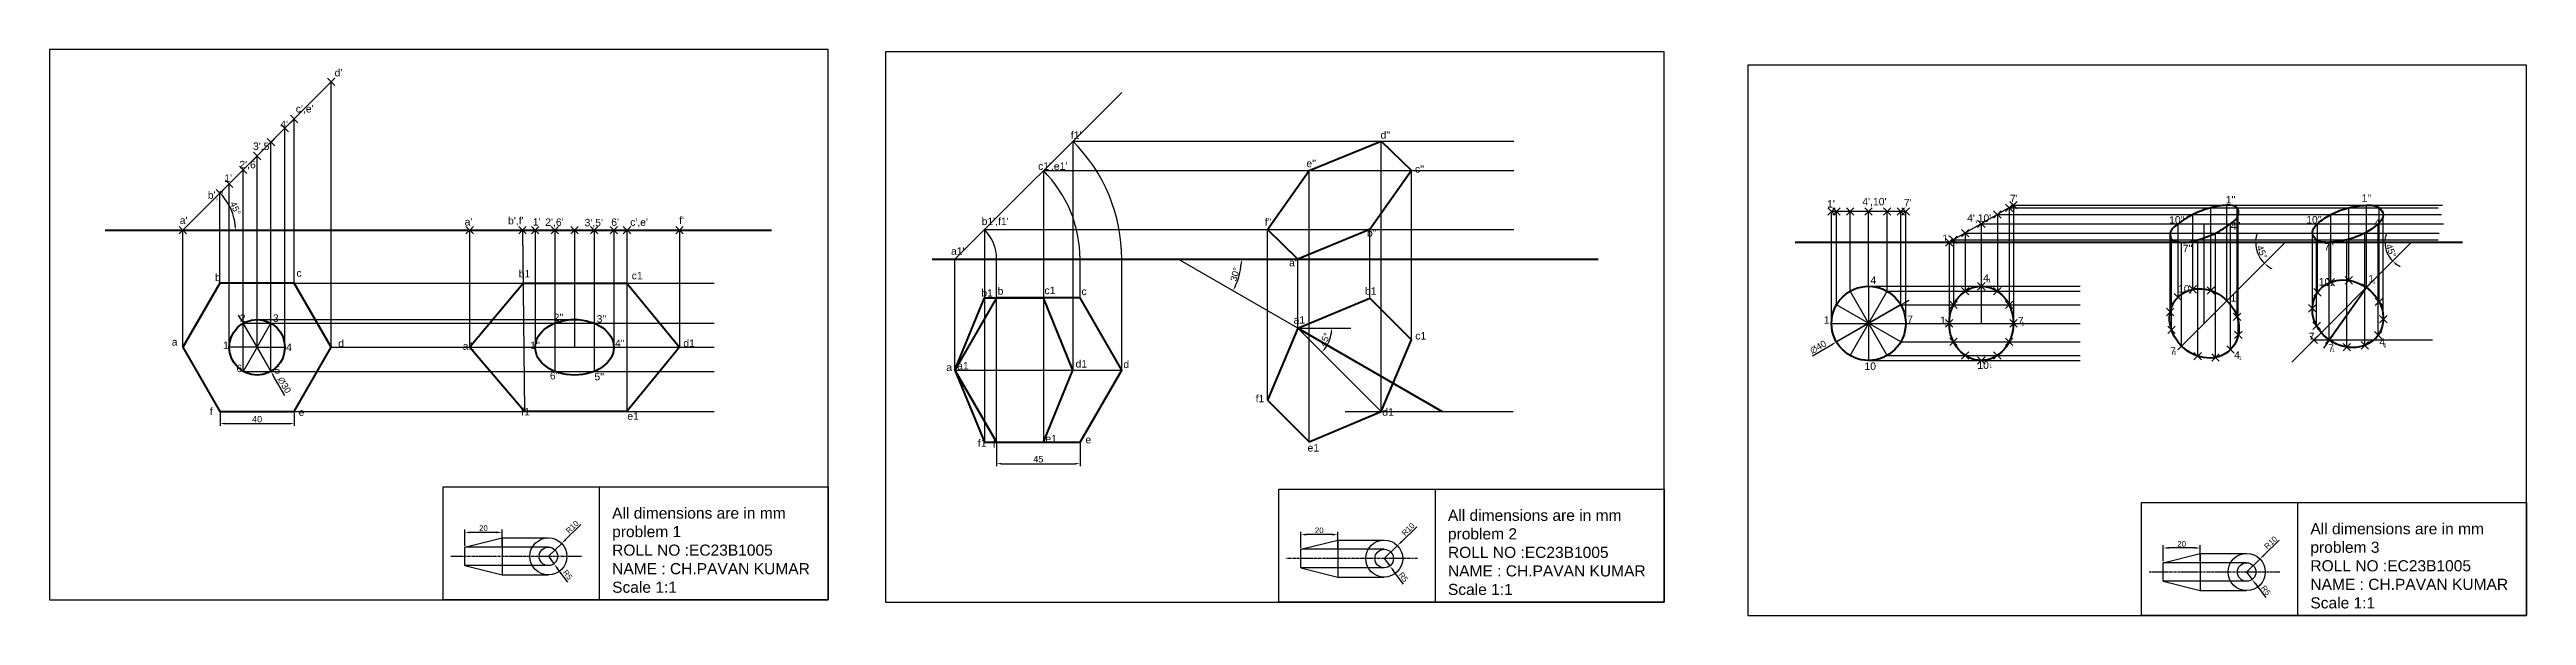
# Model space of a CAD drawing. Header units: millimetres. Extents: x 1234 to 5871, y 1453 to 1780.
# Drawn here: x 1234 to 2570, y 1475 to 1780 of the extents above; entities that cross this region are included whole.
import ezdxf

# ---------------------------------------------------------------- set-up
doc = ezdxf.new("R2010")
doc.units = ezdxf.units.MM
doc.header["$PDMODE"] = 3
doc.header["$PDSIZE"] = 2
doc.linetypes.add('CENTER', pattern=[2, 1.25, -0.25, 0.25, -0.25])
doc.styles.get("Standard").update_dxf_attribs({"font": 'arial.ttf'})
doc.dimstyles.new('Decimal-3', dxfattribs={"dimscale": 1.2, "dimtxt": 2.5, "dimasz": 2.5, "dimexe": 1.25, "dimexo": 0.625, "dimtad": 1, "dimtxsty": 'Standard', "dimcen": 2.5, "dimadec": 0, "dimazin": 0, "dimtfac": 1, "dimtmove": 0, "dimatfit": 3, "dimfxl": 1, "dimarcsym": 0})
doc.dimstyles.new('ISO-25', dxfattribs={"dimtxt": 3.5, "dimasz": 2.5, "dimexe": 1.25, "dimexo": 0.625, "dimtad": 1, "dimtxsty": 'Standard', "dimcen": 2.5, "dimadec": 0, "dimazin": 0, "dimtfac": 1, "dimtmove": 0, "dimatfit": 3, "dimfxl": 1, "dimarcsym": 0})

# ---------------------------------------------------------------- blocks, each defined once
blk = doc.blocks.new('*D1')
at = {"color": 0, "lineweight": -2, "transparency": 16777216}
for p, q in [((1326.2, 1584), (1326.2, 1576.9)), ((1328.7, 1578.1), (1363.7, 1578.1)), ((1366.2, 1584), (1366.2, 1576.9))]:
    blk.add_line(p, q, dxfattribs=at)
at = {"color": 0, "transparency": 16777216}
for points in [[(1328.7, 1578.6), (1328.7, 1577.7), (1326.2, 1578.1)], [(1363.7, 1578.6), (1363.7, 1577.7), (1366.2, 1578.1)]]:
    blk.add_solid(points, dxfattribs=at)
at = {"layer": 'Defpoints', "color": 0, "transparency": 16777216}
for p in [(1326.2, 1584.7), (1366.2, 1584.7), (1366.2, 1578.1)]:
    blk.add_point(p, dxfattribs=at)
at = {"color": 0, "transparency": 16777216, "insert": (1346.2, 1580.5), "char_height": 3.5, "attachment_point": 5}
blk.add_mtext('40', dxfattribs=at)
blk = doc.blocks.new('*D2')
at = {"color": 0, "lineweight": -2, "transparency": 16777216}
for p, q in [((1503.3, 1506.5), (1506.3, 1502.5)), ((1513.8, 1492.6), (1508.1, 1500.1))]:
    blk.add_line(p, q, dxfattribs=at)
at = {"color": 0, "transparency": 16777216}
blk.add_solid([(1508.5, 1500.4), (1507.7, 1499.8), (1506.3, 1502.5)], dxfattribs=at)
at = {"layer": 'Defpoints', "color": 0, "transparency": 16777216}
for p in [(1503.3, 1506.5), (1506.3, 1502.5)]:
    blk.add_point(p, dxfattribs=at)
at = {"color": 0, "transparency": 16777216, "insert": (1513.7, 1496.5), "char_height": 3, "attachment_point": 5, "rotation": 307.0198}
blk.add_mtext('R5', dxfattribs=at)
blk = doc.blocks.new('*D3')
at = {"color": 0, "lineweight": -2, "transparency": 16777216}
for p, q in [((1520.9, 1523.7), (1512.6, 1515.6)), ((1503.3, 1506.5), (1510.5, 1513.5))]:
    blk.add_line(p, q, dxfattribs=at)
at = {"color": 0, "transparency": 16777216}
blk.add_solid([(1512.3, 1515.9), (1513, 1515.2), (1510.5, 1513.5)], dxfattribs=at)
at = {"layer": 'Defpoints', "color": 0, "transparency": 16777216}
for p in [(1510.5, 1513.5), (1503.3, 1506.5)]:
    blk.add_point(p, dxfattribs=at)
at = {"color": 0, "transparency": 16777216, "insert": (1516.2, 1522.3), "char_height": 3, "attachment_point": 5, "rotation": 44.4314}
blk.add_mtext('R10', dxfattribs=at)
blk = doc.blocks.new('*D4')
at = {"color": 0, "lineweight": -2, "transparency": 16777216}
for p, q in [((1458.3, 1512.2), (1458.3, 1520.9)), ((1475.3, 1519.4), (1461.3, 1519.4)), ((1478.3, 1512.2), (1478.3, 1520.9))]:
    blk.add_line(p, q, dxfattribs=at)
at = {"color": 0, "transparency": 16777216}
for points in [[(1461.3, 1519.9), (1461.3, 1518.9), (1458.3, 1519.4)], [(1475.3, 1519.9), (1475.3, 1518.9), (1478.3, 1519.4)]]:
    blk.add_solid(points, dxfattribs=at)
at = {"layer": 'Defpoints', "color": 0, "transparency": 16777216}
for p in [(1458.3, 1519.4), (1458.3, 1511.5), (1478.3, 1511.5)]:
    blk.add_point(p, dxfattribs=at)
at = {"color": 0, "transparency": 16777216, "insert": (1468.3, 1521.7), "char_height": 3, "attachment_point": 5}
blk.add_mtext('20', dxfattribs=at)
blk = doc.blocks.new('*D5')
at = {"color": 0, "lineweight": -2, "transparency": 16777216}
for p, q in [((1337.4, 1634.5), (1336.2, 1636.6)), ((1338.7, 1632.3), (1353.7, 1606.3)), ((1361.2, 1593.3), (1354.9, 1604.1))]:
    blk.add_line(p, q, dxfattribs=at)
at = {"color": 0, "transparency": 16777216}
for points in [[(1337.8, 1634.7), (1337.1, 1634.2), (1338.7, 1632.3)], [(1355.3, 1604.4), (1354.6, 1603.9), (1353.7, 1606.3)]]:
    blk.add_solid(points, dxfattribs=at)
at = {"layer": 'Defpoints', "color": 0, "transparency": 16777216}
for p in [(1338.7, 1632.3), (1353.7, 1606.3)]:
    blk.add_point(p, dxfattribs=at)
at = {"color": 0, "transparency": 16777216, "insert": (1360.9, 1598.9), "char_height": 3.5, "attachment_point": 5, "rotation": 300}
blk.add_mtext('∅30', dxfattribs=at)
blk = doc.blocks.new('*D6')
at = {"color": 0, "lineweight": -2, "transparency": 16777216}
blk.add_arc((1907.5, 1629.6), 18.3, 322.8388, 352.1612, dxfattribs=at)
at = {"color": 0, "transparency": 16777216}
for points in [[(1922.4, 1618.3), (1921.8, 1618.8), (1920.5, 1616.7)], [(1925.2, 1627.1), (1926.1, 1627.1), (1925.8, 1629.6)]]:
    blk.add_solid(points, dxfattribs=at)
at = {"layer": 'Defpoints', "color": 0, "transparency": 16777216}
for p in [(1907.5, 1629.6), (1907.5, 1629.6), (1923.4, 1620.5), (1936.2, 1629.6), (1952.5, 1584.6)]:
    blk.add_point(p, dxfattribs=at)
at = {"color": 0, "transparency": 16777216, "insert": (1922.2, 1623.5), "char_height": 3.5, "attachment_point": 5, "rotation": 67.5}
blk.add_mtext('45°', dxfattribs=at)
blk = doc.blocks.new('*D7')
at = {"color": 0, "lineweight": -2, "transparency": 16777216}
blk.add_arc((1842.9, 1666.9), 34.2, 334.1844, 355.8156, dxfattribs=at)
at = {"color": 0, "transparency": 16777216}
for points in [[(1876.7, 1664.4), (1877.5, 1664.4), (1877.2, 1666.9)], [(1874.1, 1651.8), (1873.4, 1652.2), (1872.6, 1649.8)]]:
    blk.add_solid(points, dxfattribs=at)
at = {"layer": 'Defpoints', "color": 0, "transparency": 16777216}
for p in [(1710.3, 1666.9), (1842.9, 1666.9), (2069.6, 1666.9), (1875.1, 1655.2), (1907.5, 1629.6)]:
    blk.add_point(p, dxfattribs=at)
at = {"color": 0, "transparency": 16777216, "insert": (1873.7, 1658.7), "char_height": 3.5, "attachment_point": 5, "rotation": 75}
blk.add_mtext('30°', dxfattribs=at)
blk = doc.blocks.new('*D8')
at = {"color": 0, "lineweight": -2, "transparency": 16777216}
for p, q in [((1745.1, 1567.5), (1745.1, 1555.2)), ((1790.1, 1567.5), (1790.1, 1555.2)), ((1747.6, 1556.5), (1787.6, 1556.5))]:
    blk.add_line(p, q, dxfattribs=at)
at = {"color": 0, "transparency": 16777216}
for points in [[(1747.6, 1556.9), (1747.6, 1556.1), (1745.1, 1556.5)], [(1787.6, 1556.9), (1787.6, 1556.1), (1790.1, 1556.5)]]:
    blk.add_solid(points, dxfattribs=at)
at = {"layer": 'Defpoints', "color": 0, "transparency": 16777216}
for p in [(1745.1, 1568.1), (1790.1, 1568.1), (1790.1, 1556.5)]:
    blk.add_point(p, dxfattribs=at)
at = {"color": 0, "transparency": 16777216, "insert": (1767.6, 1558.9), "char_height": 3.5, "attachment_point": 5}
blk.add_mtext('45', dxfattribs=at)
blk = doc.blocks.new('*D11')
at = {"color": 0, "lineweight": -2, "transparency": 16777216}
for p, q in [((2234.9, 1643.5), (2237.1, 1644.7)), ((2232.7, 1642.2), (2198.1, 1622.2)), ((2185.1, 1614.7), (2195.9, 1621))]:
    blk.add_line(p, q, dxfattribs=at)
at = {"color": 0, "transparency": 16777216}
for points in [[(2234.7, 1643.8), (2235.1, 1643.1), (2232.7, 1642.2)], [(2195.7, 1621.3), (2196.1, 1620.6), (2198.1, 1622.2)]]:
    blk.add_solid(points, dxfattribs=at)
at = {"layer": 'Defpoints', "color": 0, "transparency": 16777216}
for p in [(2232.7, 1642.2), (2198.1, 1622.2)]:
    blk.add_point(p, dxfattribs=at)
at = {"color": 0, "transparency": 16777216, "insert": (2188.2, 1619.4), "char_height": 3.5, "attachment_point": 5, "rotation": 30}
blk.add_mtext('∅40', dxfattribs=at)
blk = doc.blocks.new('*D25')
at = {"color": 0, "lineweight": -2, "transparency": 16777216}
blk.add_arc((1306.2, 1682.5), 28.3, 5.0659, 39.9341, dxfattribs=at)
at = {"color": 0, "transparency": 16777216}
for points in [[(1327.6, 1700.4), (1328.2, 1701), (1326.2, 1702.5)], [(1334.8, 1685), (1333.9, 1685), (1334.5, 1682.5)]]:
    blk.add_solid(points, dxfattribs=at)
at = {"layer": 'Defpoints', "color": 0, "transparency": 16777216}
for p in [(1386.2, 1762.5), (1333.5, 1689.8), (1264.3, 1682.5), (1306.2, 1682.5), (1623.7, 1682.5)]:
    blk.add_point(p, dxfattribs=at)
at = {"color": 0, "transparency": 16777216, "insert": (1334.5, 1694.3), "char_height": 3.5, "attachment_point": 5, "rotation": 292.5}
blk.add_mtext('45°', dxfattribs=at)
blk = doc.blocks.new('*D31')
at = {"color": 0, "lineweight": -2, "transparency": 16777216}
for start, end in [(180, 225), (162.081, 171.0405), (233.9595, 242.919)]:
    blk.add_arc((2440.2, 1676), 16, start, end, dxfattribs=at)
at = {"color": 0, "transparency": 16777216}
for points in [[(2424.8, 1678.4), (2424, 1678.5), (2424.2, 1676)], [(2430.5, 1662.7), (2431.1, 1663.3), (2428.9, 1664.6)]]:
    blk.add_solid(points, dxfattribs=at)
at = {"layer": 'Defpoints', "color": 0, "transparency": 16777216}
for p in [(2175.8, 1676), (2424.7, 1671.8), (2440.2, 1676), (2535.7, 1676), (2384.2, 1620)]:
    blk.add_point(p, dxfattribs=at)
at = {"color": 0, "transparency": 16777216, "insert": (2427.6, 1670.7), "char_height": 3.5, "attachment_point": 5, "rotation": 292.5}
blk.add_mtext('45°', dxfattribs=at)
blk = doc.blocks.new('*D36')
at = {"color": 0, "lineweight": -2, "transparency": 16777216}
for start, end in [(180, 225), (160.0978, 170.0489), (234.9511, 244.9022)]:
    blk.add_arc((2508.3, 1676), 14.4, start, end, dxfattribs=at)
at = {"color": 0, "transparency": 16777216}
for points in [[(2494.5, 1678.4), (2493.7, 1678.5), (2493.9, 1676)], [(2499.7, 1663.8), (2500.3, 1664.5), (2498.1, 1665.8)]]:
    blk.add_solid(points, dxfattribs=at)
at = {"layer": 'Defpoints', "color": 0, "transparency": 16777216}
for p in [(2175.8, 1676), (2494.4, 1672.2), (2508.3, 1676), (2535.7, 1676), (2443.6, 1611.3)]:
    blk.add_point(p, dxfattribs=at)
at = {"color": 0, "transparency": 16777216, "insert": (2497.2, 1671.4), "char_height": 3.5, "attachment_point": 5, "rotation": 292.5}
blk.add_mtext('45°', dxfattribs=at)
blk = doc.blocks.new('*D38')
at = {"color": 0, "lineweight": -2, "transparency": 16777216}
for p, q in [((1954.1, 1505.3), (1957.2, 1501.3)), ((1964.6, 1491.4), (1959, 1498.9))]:
    blk.add_line(p, q, dxfattribs=at)
at = {"color": 0, "transparency": 16777216}
blk.add_solid([(1959.4, 1499.2), (1958.6, 1498.6), (1957.2, 1501.3)], dxfattribs=at)
at = {"layer": 'Defpoints', "color": 0, "transparency": 16777216}
for p in [(1954.1, 1505.3), (1957.2, 1501.3)]:
    blk.add_point(p, dxfattribs=at)
at = {"color": 0, "transparency": 16777216, "insert": (1964.5, 1495.3), "char_height": 3, "attachment_point": 5, "rotation": 307.0198}
blk.add_mtext('R5', dxfattribs=at)
blk = doc.blocks.new('*D39')
at = {"color": 0, "lineweight": -2, "transparency": 16777216}
for p, q in [((1954.1, 1505.3), (1961.3, 1512.3)), ((1971.8, 1522.5), (1963.4, 1514.4))]:
    blk.add_line(p, q, dxfattribs=at)
at = {"color": 0, "transparency": 16777216}
blk.add_solid([(1963.1, 1514.7), (1963.8, 1514), (1961.3, 1512.3)], dxfattribs=at)
at = {"layer": 'Defpoints', "color": 0, "transparency": 16777216}
for p in [(1961.3, 1512.3), (1954.1, 1505.3)]:
    blk.add_point(p, dxfattribs=at)
at = {"color": 0, "transparency": 16777216, "insert": (1967.1, 1521.1), "char_height": 3, "attachment_point": 5, "rotation": 44.4314}
blk.add_mtext('R10', dxfattribs=at)
blk = doc.blocks.new('*D40')
at = {"color": 0, "lineweight": -2, "transparency": 16777216}
for p, q in [((1909.1, 1511), (1909.1, 1519.7)), ((1926.1, 1518.2), (1912.1, 1518.2)), ((1929.1, 1511), (1929.1, 1519.7))]:
    blk.add_line(p, q, dxfattribs=at)
at = {"color": 0, "transparency": 16777216}
for points in [[(1912.1, 1518.7), (1912.1, 1517.7), (1909.1, 1518.2)], [(1926.1, 1518.7), (1926.1, 1517.7), (1929.1, 1518.2)]]:
    blk.add_solid(points, dxfattribs=at)
at = {"layer": 'Defpoints', "color": 0, "transparency": 16777216}
for p in [(1909.1, 1518.2), (1909.1, 1510.3), (1929.1, 1510.3)]:
    blk.add_point(p, dxfattribs=at)
at = {"color": 0, "transparency": 16777216, "insert": (1919.1, 1520.5), "char_height": 3, "attachment_point": 5}
blk.add_mtext('20', dxfattribs=at)
blk = doc.blocks.new('*D41')
at = {"color": 0, "lineweight": -2, "transparency": 16777216}
for p, q in [((2419.3, 1498), (2422.3, 1494)), ((2429.8, 1484.2), (2424.2, 1491.6))]:
    blk.add_line(p, q, dxfattribs=at)
at = {"color": 0, "transparency": 16777216}
blk.add_solid([(2424.6, 1491.9), (2423.8, 1491.3), (2422.3, 1494)], dxfattribs=at)
at = {"layer": 'Defpoints', "color": 0, "transparency": 16777216}
for p in [(2419.3, 1498), (2422.3, 1494)]:
    blk.add_point(p, dxfattribs=at)
at = {"color": 0, "transparency": 16777216, "insert": (2429.7, 1488.1), "char_height": 3, "attachment_point": 5, "rotation": 307.0198}
blk.add_mtext('R5', dxfattribs=at)
blk = doc.blocks.new('*D42')
at = {"color": 0, "lineweight": -2, "transparency": 16777216}
for p, q in [((2436.9, 1515.3), (2428.6, 1507.1)), ((2419.3, 1498), (2426.5, 1505))]:
    blk.add_line(p, q, dxfattribs=at)
at = {"color": 0, "transparency": 16777216}
blk.add_solid([(2428.3, 1507.5), (2429, 1506.8), (2426.5, 1505)], dxfattribs=at)
at = {"layer": 'Defpoints', "color": 0, "transparency": 16777216}
for p in [(2419.3, 1498), (2426.5, 1505)]:
    blk.add_point(p, dxfattribs=at)
at = {"color": 0, "transparency": 16777216, "insert": (2432.3, 1513.9), "char_height": 3, "attachment_point": 5, "rotation": 44.4314}
blk.add_mtext('R10', dxfattribs=at)
blk = doc.blocks.new('*D43')
at = {"color": 0, "lineweight": -2, "transparency": 16777216}
for p, q in [((2374.3, 1503.8), (2374.3, 1512.5)), ((2391.3, 1511), (2377.3, 1511)), ((2394.3, 1503.8), (2394.3, 1512.5))]:
    blk.add_line(p, q, dxfattribs=at)
at = {"color": 0, "transparency": 16777216}
for points in [[(2377.3, 1511.5), (2377.3, 1510.5), (2374.3, 1511)], [(2391.3, 1511.5), (2391.3, 1510.5), (2394.3, 1511)]]:
    blk.add_solid(points, dxfattribs=at)
at = {"layer": 'Defpoints', "color": 0, "transparency": 16777216}
for p in [(2374.3, 1511), (2374.3, 1503), (2394.3, 1503)]:
    blk.add_point(p, dxfattribs=at)
at = {"color": 0, "transparency": 16777216, "insert": (2384.3, 1513.2), "char_height": 3, "attachment_point": 5}
blk.add_mtext('20', dxfattribs=at)

msp = doc.modelspace()

# ---------------------------------------------------------------- linework, layer by layer
for p, q in [((1654.249, 1780.013), (1234.249, 1780.013)), ((1234.249, 1780.013), (1234.249, 1483.013)), ((1654.249, 1483.013), (1654.249, 1780.013)), ((1685.07, 1778.814), (1685.07, 1481.814)), ((2105.07, 1778.814), (1685.07, 1778.814)), ((2105.07, 1481.814), (2105.07, 1778.814)), ((2150.258, 1771.566), (2150.258, 1474.566)), ((2570.258, 1771.566), (2150.258, 1771.566)), ((2570.258, 1474.566), (2570.258, 1771.566)), ((1306.184, 1682.526), (1386.184, 1762.526)), ((1386.184, 1619.299), (1386.184, 1762.526)), ((1722.569, 1666.901), (1812.569, 1756.901)), ((1361.184, 1619.299), (1361.184, 1737.526)), ((1366.184, 1653.94), (1366.184, 1742.526)), ((1353.684, 1606.309), (1353.684, 1730.026)), ((1786.208, 1730.541), (1786.208, 1607.047)), ((1786.208, 1730.541), (2024.126, 1730.541)), ((1952.538, 1584.596), (1952.538, 1730.541)), ((1338.684, 1606.309), (1338.684, 1715.026)), ((1346.184, 1619.299), (1346.184, 1722.526)), ((1770.298, 1714.631), (1770.298, 1568.076)), ((1770.298, 1714.631), (2024.126, 1714.631)), ((1913.731, 1568.289), (1913.731, 1714.631)), ((1968.845, 1623.403), (1968.845, 1714.631)), ((1326.184, 1653.94), (1326.184, 1702.526)), ((1331.184, 1619.299), (1331.184, 1707.526)), ((2195.417, 1632.216), (2195.417, 1692.63)), ((2235.417, 1692.63), (2195.417, 1692.63)), ((2198.097, 1642.216), (2198.097, 1692.63)), ((2205.417, 1649.537), (2205.417, 1692.63)), ((2215.417, 1652.216), (2215.417, 1692.63)), ((2225.417, 1649.537), (2225.417, 1692.63)), ((2232.738, 1642.216), (2232.738, 1692.63)), ((2235.417, 1632.216), (2235.417, 1692.63)), ((2293.535, 1695.952), (2258.894, 1675.952)), ((2276.215, 1685.952), (2276.215, 1632.216)), ((2276.215, 1685.952), (2525.467, 1685.952)), ((2284.875, 1690.952), (2284.875, 1649.537)), ((2284.875, 1690.952), (2524.352, 1690.952)), ((2291.215, 1694.613), (2291.215, 1642.216)), ((2291.215, 1694.613), (2522.71, 1694.613)), ((2293.535, 1695.952), (2293.535, 1632.216)), ((2293.535, 1695.952), (2524.995, 1695.952)), ((2382.325, 1646.358), (2382.325, 1685.952)), ((2390.343, 1650.587), (2390.343, 1690.952)), ((2396.467, 1632.216), (2396.467, 1685.952)), ((2400.003, 1649.894), (2400.003, 1694.613)), ((2408.714, 1644.463), (2408.714, 1695.952)), ((2410.609, 1618.074), (2410.609, 1685.952)), ((2414.145, 1635.752), (2414.145, 1694.613)), ((2414.838, 1626.092), (2414.838, 1690.952)), ((2457.572, 1648.965), (2457.572, 1685.952)), ((2464.76, 1654.489), (2464.76, 1690.952)), ((2474.398, 1655.439), (2474.398, 1694.613)), ((2483.902, 1651.56), (2483.902, 1695.952)), ((2490.232, 1625.871), (2490.232, 1685.952)), ((2490.727, 1643.892), (2490.727, 1694.613)), ((2493.044, 1634.489), (2493.044, 1690.952)), ((1306.184, 1619.299), (1306.184, 1682.526)), ((1460.856, 1682.526), (1460.856, 1619.299)), ((1489.375, 1682.526), (1490.397, 1584.658)), ((1496.211, 1682.526), (1496.211, 1619.299)), ((1506.818, 1682.526), (1506.818, 1606.309)), ((1517.425, 1682.526), (1517.425, 1619.299)), ((1528.031, 1682.526), (1528.031, 1606.309)), ((1538.638, 1682.526), (1538.638, 1619.299)), ((1545.709, 1682.526), (1545.709, 1584.658)), ((1573.993, 1682.526), (1573.993, 1619.299)), ((1738.479, 1682.811), (1738.479, 1568.076)), ((1738.479, 1682.811), (2024.126, 1682.811)), ((1891.231, 1590.789), (1891.231, 1682.811)), ((1946.345, 1645.903), (1946.345, 1682.811)), ((2258.894, 1675.952), (2258.894, 1632.216)), ((2261.215, 1677.292), (2261.215, 1642.216)), ((2261.215, 1677.292), (2522.548, 1677.292)), ((2267.555, 1680.952), (2267.555, 1649.537)), ((2267.555, 1680.952), (2523.237, 1680.952)), ((2378.096, 1638.34), (2378.096, 1680.952)), ((2378.789, 1628.68), (2378.789, 1677.292)), ((2384.22, 1619.969), (2440.203, 1675.952)), ((2384.22, 1619.969), (2384.22, 1675.952)), ((2392.931, 1614.538), (2392.931, 1677.292)), ((2402.591, 1613.845), (2402.591, 1680.952)), ((2508.295, 1675.952), (2443.648, 1611.306)), ((2454.794, 1641.051), (2454.794, 1680.952)), ((2457.077, 1630.944), (2457.077, 1677.292)), ((2463.902, 1623.276), (2463.902, 1675.952)), ((2473.407, 1619.397), (2473.407, 1677.292)), ((2483.044, 1620.347), (2483.044, 1680.952)), ((1722.569, 1607.047), (1722.569, 1666.901)), ((1745.069, 1568.076), (1745.069, 1666.901)), ((1790.069, 1646.018), (1790.069, 1666.901)), ((1812.569, 1607.047), (1812.569, 1666.901)), ((1907.538, 1629.596), (1842.923, 1666.901)), ((1907.538, 1629.596), (1907.538, 1666.901)), ((1366.184, 1653.94), (1592.747, 1653.94)), ((1745.069, 1646.018), (1738.479, 1646.018)), ((2205.417, 1614.896), (2225.417, 1649.537)), ((2225.417, 1614.896), (2205.417, 1649.537)), ((2215.417, 1652.216), (2215.417, 1612.216)), ((2215.417, 1652.216), (2329.571, 1652.216)), ((2225.417, 1649.537), (2329.571, 1649.537)), ((2483.902, 1651.56), (2460.73, 1618.789)), ((2463.902, 1623.276), (2483.902, 1651.56)), ((1346.184, 1619.299), (1338.684, 1632.29)), ((1338.684, 1632.29), (1592.747, 1632.29)), ((1346.184, 1634.299), (1517.425, 1634.299)), ((1346.184, 1619.299), (1353.684, 1632.29)), ((2195.417, 1632.216), (2235.417, 1632.216)), ((2198.097, 1622.216), (2232.738, 1642.216)), ((2232.738, 1622.216), (2198.097, 1642.216)), ((2232.738, 1642.216), (2329.571, 1642.216)), ((2235.417, 1632.216), (2329.571, 1632.216)), ((1346.184, 1619.299), (1331.184, 1619.299)), ((1346.184, 1619.299), (1338.684, 1606.309)), ((1346.184, 1619.299), (1361.184, 1619.299)), ((1346.184, 1619.299), (1353.684, 1606.309)), ((1386.184, 1619.299), (1592.747, 1619.299)), ((1907.538, 1629.596), (1952.538, 1584.596)), ((1907.538, 1629.596), (1936.209, 1629.596)), ((2232.738, 1622.216), (2329.571, 1622.216)), ((2455.618, 1623.276), (2519.637, 1623.276)), ((1338.684, 1606.309), (1592.747, 1606.309)), ((1722.569, 1607.047), (1812.569, 1607.047)), ((2215.417, 1612.216), (2329.571, 1612.216)), ((2225.417, 1614.896), (2329.571, 1614.896)), ((1366.184, 1584.658), (1592.747, 1584.658)), ((1933.081, 1584.596), (2023.746, 1584.596)), ((1530.793, 1543.922), (1530.793, 1483.013)), ((1981.614, 1542.723), (1981.614, 1481.814)), ((2446.802, 1535.475), (2446.802, 1474.566)), ((1458.326, 1511.474), (1478.326, 1516.474)), ((1458.326, 1501.474), (1458.326, 1511.474)), ((1503.326, 1511.474), (1458.326, 1511.474)), ((1478.326, 1516.474), (1478.326, 1496.474)), ((1478.326, 1516.474), (1503.326, 1516.474)), ((1909.146, 1510.275), (1929.146, 1515.275)), ((1909.146, 1500.275), (1909.146, 1510.275)), ((1954.146, 1510.275), (1909.146, 1510.275)), ((1929.146, 1515.275), (1929.146, 1495.275)), ((1929.146, 1515.275), (1954.146, 1515.275)), ((1503.326, 1501.474), (1458.326, 1501.474)), ((1458.326, 1501.474), (1478.326, 1496.474)), ((1478.326, 1496.474), (1503.326, 1496.474)), ((1954.146, 1500.275), (1909.146, 1500.275)), ((1909.146, 1500.275), (1929.146, 1495.275)), ((2374.335, 1503.027), (2394.335, 1508.027)), ((2374.335, 1493.027), (2374.335, 1503.027)), ((2419.335, 1503.027), (2374.335, 1503.027)), ((2394.335, 1508.027), (2394.335, 1488.027)), ((2394.335, 1508.027), (2419.335, 1508.027)), ((1234.249, 1483.013), (1654.249, 1483.013)), ((1929.146, 1495.275), (1954.146, 1495.275)), ((2419.335, 1493.027), (2374.335, 1493.027)), ((2374.335, 1493.027), (2394.335, 1488.027)), ((2394.335, 1488.027), (2419.335, 1488.027)), ((1685.07, 1481.814), (2105.07, 1481.814)), ((2150.258, 1474.566), (2570.258, 1474.566))]:
    msp.add_line(p, q)
at = {"color": 3, "lineweight": 200}
for p, q in [((1913.731, 1714.631), (1952.538, 1730.541)), ((1952.538, 1730.541), (1968.845, 1714.631)), ((1891.231, 1682.811), (1913.731, 1714.631)), ((1968.845, 1714.631), (1946.345, 1682.811)), ((1907.538, 1666.901), (1891.231, 1682.811)), ((1946.345, 1682.811), (1907.538, 1666.901)), ((1722.569, 1607.047), (1738.479, 1646.018)), ((1738.479, 1646.018), (1770.298, 1646.018)), ((1786.208, 1607.047), (1770.298, 1646.018)), ((1722.569, 1607.047), (1738.479, 1568.076)), ((1770.298, 1568.076), (1786.208, 1607.047)), ((1738.479, 1568.076), (1770.298, 1568.076))]:
    msp.add_line(p, q, dxfattribs=at)
at = {"color": 7, "lineweight": 200, "true_color": 0xffffff}
for p, q in [((1264.329, 1682.526), (1623.659, 1682.526)), ((2175.754, 1675.952), (2535.689, 1675.952)), ((1710.305, 1666.901), (2069.635, 1666.901))]:
    msp.add_line(p, q, dxfattribs=at)
at = {"color": 85, "lineweight": 200, "true_color": 0x58ba48}
for p, q in [((1460.856, 1619.299), (1489.673, 1653.94)), ((1489.673, 1653.94), (1545.709, 1653.94)), ((1545.709, 1653.94), (1573.993, 1619.299)), ((1745.069, 1646.018), (1722.569, 1607.047)), ((1907.538, 1629.596), (1946.345, 1645.903)), ((1946.345, 1645.903), (1968.845, 1623.403)), ((1490.397, 1584.658), (1460.856, 1619.299)), ((1573.993, 1619.299), (1545.709, 1584.658)), ((1907.538, 1629.596), (1891.231, 1590.789)), ((1907.538, 1629.596), (1985.48, 1584.596)), ((1952.538, 1584.596), (1968.845, 1623.403)), ((1891.231, 1590.789), (1913.731, 1568.289)), ((1545.709, 1584.658), (1490.397, 1584.658)), ((1913.731, 1568.289), (1952.538, 1584.596))]:
    msp.add_line(p, q, dxfattribs=at)
at = {"linetype": 'CENTER'}
for p, q in [((1521.212, 1506.474), (1450.693, 1506.474)), ((1972.033, 1505.275), (1901.513, 1505.275)), ((2437.221, 1498.027), (2366.702, 1498.027))]:
    msp.add_line(p, q, dxfattribs=at)
at = {"color": 85, "lineweight": 200, "true_color": 0x58ba48}
msp.add_lwpolyline([(1326.184, 1653.94), (1306.184, 1619.299), (1326.184, 1584.658), (1366.184, 1584.658), (1386.184, 1619.299), (1366.184, 1653.94)], close=True, dxfattribs=at)
msp.add_lwpolyline([(1722.569, 1607.047), (1745.069, 1568.076), (1790.069, 1568.076), (1812.569, 1607.047), (1790.069, 1646.018), (1745.069, 1646.018)], dxfattribs=at)
for points in [[(1654.249, 1483.013), (1446.537, 1483.013), (1446.537, 1543.922), (1654.249, 1543.922)], [(2105.07, 1481.814), (1897.357, 1481.814), (1897.357, 1542.723), (2105.07, 1542.723)], [(2570.258, 1474.566), (2362.546, 1474.566), (2362.546, 1535.475), (2570.258, 1535.475)]]:
    msp.add_lwpolyline(points, close=True)
for centre, radius in [((2215.417, 1632.216), 20), ((1346.184, 1619.299), 15)]:
    msp.add_circle(centre, radius, dxfattribs=at)
for centre, radius in [((1346.184, 1619.299), 15), ((1346.184, 1619.299), 15), ((1346.184, 1619.299), 15), ((1346.184, 1619.299), 15), ((1346.184, 1619.299), 15), ((1346.184, 1619.299), 15), ((1346.184, 1619.299), 15), ((1346.184, 1619.299), 15), ((1346.184, 1619.299), 15), ((1346.184, 1619.299), 15), ((1503.326, 1506.474), 10), ((1503.326, 1506.474), 5), ((1954.146, 1505.275), 10), ((1954.146, 1505.275), 5), ((2419.335, 1498.027), 10), ((2419.335, 1498.027), 5)]:
    msp.add_circle(centre, radius)
for radius, start, end in [(90, 0, 45), (67.5, 0, 45), (22.5, 0, 45), (90, 284.35819, 284.477512)]:
    msp.add_arc((1722.569, 1666.901), radius, start, end)
for centre, major_axis, ratio in [((2473.902, 1637.418), (-16.33, 11.547), 0.8660254), ((2396.467, 1632.216), (14.142, -14.142), 0.8660254), ((1517.425, 1619.299), (-21.213, 0), 0.70710678)]:
    msp.add_ellipse(centre, major_axis=major_axis, ratio=ratio, dxfattribs=at)
at = {"color": 3, "lineweight": 200}
msp.add_ellipse((2276.215, 1632.216), major_axis=(0, -20), ratio=0.8660254, dxfattribs=at)
for points in [[(2378.789, 1677.292), (2378.096, 1680.952), (2382.325, 1685.952), (2390.343, 1690.952), (2400.003, 1694.613), (2408.714, 1695.952), (2414.145, 1694.613), (2414.838, 1690.952), (2410.609, 1685.952), (2402.591, 1680.952), (2392.931, 1677.292), (2384.22, 1675.952), (2378.789, 1677.292)], [(2463.902, 1675.952), (2473.407, 1677.292), (2483.044, 1680.952), (2490.232, 1685.952), (2493.044, 1690.952), (2490.727, 1694.613), (2483.902, 1695.952), (2474.398, 1694.613), (2464.76, 1690.952), (2457.572, 1685.952), (2454.794, 1680.952), (2457.077, 1677.292), (2463.902, 1675.952)]]:
    msp.add_spline(points, degree=3, dxfattribs=at)
for p in [(1386.184, 1762.526), (1361.184, 1737.526), (1366.184, 1742.526), (1346.184, 1722.526), (1353.684, 1730.026), (1338.684, 1715.026), (1326.184, 1702.526), (1331.184, 1707.526), (2291.215, 1694.613), (2293.535, 1695.952), (1306.184, 1682.526), (1460.856, 1682.526), (1489.375, 1682.526), (1496.211, 1682.526), (1506.818, 1682.526), (1517.425, 1682.526), (1528.031, 1682.526), (1538.638, 1682.526), (1545.709, 1682.526), (1573.993, 1682.526), (2195.417, 1692.63), (2198.097, 1692.63), (2205.417, 1692.63), (2215.417, 1692.63), (2225.417, 1692.63), (2232.738, 1692.63), (2235.417, 1692.63), (2267.555, 1680.952), (2276.215, 1685.952), (2284.875, 1690.952), (2258.894, 1675.952), (2261.215, 1677.292), (2464.76, 1654.489), (2474.398, 1655.439), (2261.215, 1642.216), (2267.555, 1649.537), (2276.215, 1652.216), (2284.875, 1649.537), (2291.215, 1642.216), (2382.325, 1646.358), (2390.343, 1650.587), (2400.003, 1649.894), (2408.714, 1644.463), (2457.572, 1648.965), (2483.902, 1651.56), (2490.727, 1643.892), (2258.894, 1632.216), (2293.535, 1632.216), (2378.096, 1638.34), (2378.789, 1628.68), (2414.145, 1635.752), (2454.76, 1640.347), (2457.077, 1630.944), (2493.044, 1634.489), (2261.215, 1622.216), (2267.555, 1614.896), (2284.875, 1614.896), (2291.215, 1622.216), (2384.22, 1619.969), (2392.931, 1614.538), (2402.591, 1613.845), (2410.609, 1618.074), (2414.838, 1626.092), (2455.618, 1623.276), (2463.902, 1623.276), (2473.407, 1619.397), (2483.044, 1620.347), (2490.232, 1625.871), (2276.215, 1612.216)]:
    msp.add_point(p)

# ---------------------------------------------------------------- texts
for s, height, p in [("d'", 4, (1388.029, 1765.486)), ("4'", 4, (1358.705, 1737.658)), ("c',e'", 4, (1367.082, 1746.025)), ("3',5'", 4, (1344.007, 1725.824)), ("f1'", 4, (1785.085, 1731.899)), ("d''", 4, (1952.134, 1731.905)), ("1'", 4, (1328.508, 1708.567)), ("2',6'", 4, (1336.639, 1715.926)), ("c1',e1'", 4, (1767.454, 1715.07)), ("e''", 4, (1912.162, 1716.529)), ("c''", 4, (1970.77, 1713.562)), ("b',f'", 4, (1319.615, 1699.431)), ("1'", 4, (2193.026, 1694.721)), ("4',10'", 4, (2212.032, 1695.931)), ("7'", 4, (2234.447, 1695.385)), ("7'", 4, (2291.669, 1697.636)), ("1''", 4, (2408.036, 1696.936)), ("1''", 4, (2481.327, 1697.879)), ("a'", 4, (1304.488, 1685.854)), ("a'", 4, (1458.113, 1685.015)), ("b',f'", 4, (1481.588, 1685.666)), ("1'", 4, (1494.955, 1685.015)), ("2',6'", 4, (1501.639, 1684.852)), ("3',5'", 4, (1522.848, 1684.619)), ("6'", 4, (1537.216, 1684.838)), ("c',e'", 4, (1547.434, 1684.852)), ("f'", 4, (1573.857, 1685.829)), ("b1',f1'", 4, (1737.034, 1685.259)), ("f''", 4, (1889.745, 1684.968)), ("4',10'", 4, (2268.535, 1687.022)), ("10''", 4, (2377.502, 1686.066)), ("4''", 4, (2410.782, 1682.843)), ("10''", 4, (2451.478, 1686.142)), ("4''", 4, (2488.283, 1684.553)), ("a1'", 4, (1720.487, 1669.265)), ("b''", 4, (1944.842, 1679.034)), ("1'", 4, (2255.136, 1676.105)), ("7''", 4, (2384.892, 1670.646)), ("7''", 4, (2461.143, 1671.57)), ('b', 4, (1323.506, 1655.01)), ('c', 4, (1367.431, 1657.382)), ('b1', 4, (1487.337, 1657.045)), ('c1', 4, (1548.281, 1655.996)), ("a''", 4, (1902.845, 1662.971)), ('4', 4, (2216.383, 1653.547)), ('4', 4, (2277.163, 1654.631)), ('10', 4, (2458.196, 1652.653)), ('1', 4, (2484.923, 1654.3)), ('b1', 4, (1736.844, 1646.654)), ('b', 4, (1745.624, 1647.717)), ('c1', 4, (1770.898, 1647.983)), ('c', 4, (1790.851, 1647.451)), ('b1', 4, (1943.728, 1647.686)), ('1', 2, (2279.866, 1654.336)), ('10', 4, (2382.325, 1648.903)), ('1', 2, (2388.367, 1648.345)), ('1', 4, (2410.609, 1643.967)), ('1', 2, (2412.981, 1643.909)), ('1', 2, (2464.343, 1652.46)), ('1', 2, (2487.244, 1653.404)), ('2', 4, (1336.854, 1633.06)), ('3', 4, (1354.731, 1633.06)), ("2''", 4, (1506.178, 1633.387)), ("3''", 4, (1529.341, 1632.667)), ('a1', 4, (1905.259, 1632.102)), ('1', 4, (2191.285, 1632.061)), ('7', 4, (2236.266, 1632.387)), ('1', 4, (2253.99, 1631.839)), ('1', 2, (2256.285, 1631.186)), ('7', 4, (2295.913, 1631.663)), ('1', 2, (2297.86, 1631.001)), ('a', 4, (1300.159, 1620.23)), ('1', 4, (1327.82, 1618.332)), ('4', 4, (1361.859, 1617.339)), ('d', 4, (1389.986, 1619.44)), ('a1', 4, (1457.127, 1617.953)), ("1''", 4, (1493.515, 1618.375)), ("4''", 4, (1539.224, 1619.506)), ('d1', 4, (1576.127, 1619.527)), ('c1', 4, (1970.898, 1623.504)), ('7', 4, (2377.974, 1615.286)), ('1', 2, (2379.853, 1615.258)), ('4', 4, (2412.607, 1613.139)), ('7', 4, (2452.831, 1623.17)), ('7', 4, (2463.337, 1616.893)), ('1', 2, (2465.334, 1616.783)), ('4', 4, (2490.878, 1620.194)), ('1', 2, (2493.156, 1619.341)), ('6', 4, (1335.117, 1605.903)), ('5', 4, (1355.526, 1605.058)), ("6''", 4, (1504.126, 1601.964)), ("5''", 4, (1528.149, 1601.509)), ('a', 4, (1717.955, 1606.531)), ('a1', 4, (1723.808, 1607.328)), ('d1', 4, (1787.659, 1608.391)), ('d', 4, (1813.465, 1608.125)), ('10', 4, (2213.206, 1607.129)), ('10', 4, (2274.079, 1607.678)), ('1', 2, (2280.491, 1608.117)), ('1', 2, (2415.202, 1612.486)), ('f1', 4, (1884.814, 1589.65)), ('f', 4, (1320.736, 1582.683)), ('e', 4, (1368.618, 1582.288)), ('f1', 4, (1488.65, 1582.533)), ('e1', 4, (1545.917, 1580.171)), ('d1', 4, (1953.143, 1582.396)), ('f1', 4, (1734.982, 1565.61)), ('f', 4, (1742.963, 1565.079)), ('e1', 4, (1771.43, 1568.002)), ('e', 4, (1792.98, 1567.47)), ('e1', 4, (1912.791, 1563.05))]:
    msp.add_text(s, height=height).set_placement(p)
at = {"char_height": 6, "attachment_point": 1}
for s, insert in [('{\\fArial Unicode MS|b0|i0|c134|p34;All dimensions are in mm\\Pproblem \\fArial Unicode MS|b0|i0|c0|p34;1\\PROLL NO :\\fArial Unicode MS|b0|i0|c134|p34;EC23B10\\fArial Unicode MS|b0|i0|c0|p34;05\\PNAME : CH.PAVAN KUMAR\\P\\fArial Unicode MS|b0|i0|c134|p34;Scale }1:1', (1537.703, 1532.84)), ('{\\fArial Unicode MS|b0|i0|c134|p34;All dimensions are in mm\\Pproblem \\fArial Unicode MS|b0|i0|c0|p34;2\\PROLL NO :\\fArial Unicode MS|b0|i0|c134|p34;EC23B10\\fArial Unicode MS|b0|i0|c0|p34;05\\PNAME : CH.PAVAN KUMAR\\P\\fArial Unicode MS|b0|i0|c134|p34;Scale }1:1', (1988.523, 1531.641)), ('{\\fArial Unicode MS|b0|i0|c134|p34;All dimensions are in mm\\Pproblem \\fArial Unicode MS|b0|i0|c0|p34;3\\PROLL NO :\\fArial Unicode MS|b0|i0|c134|p34;EC23B10\\fArial Unicode MS|b0|i0|c0|p34;05\\PNAME : CH.PAVAN KUMAR\\P\\fArial Unicode MS|b0|i0|c134|p34;Scale }1:1', (2453.712, 1524.393))]:
    msp.add_mtext_dynamic_manual_height_columns(s, width=147.89698, gutter_width=12.5, heights=[0], dxfattribs=dict(at, insert=insert))

# ---------------------------------------------------------------- dimensions: what is measured, and where the dimension line sits
at = {"color": 7, "true_color": 0xffffff}
for base, line1, line2, picture, middle in [((1333.505, 1689.846), ((1264.329, 1682.526), (1623.659, 1682.526)), ((1306.184, 1682.526), (1386.184, 1762.526)), '*D25', (1334.537, 1694.27)), ((2424.745, 1671.81), ((2384.22, 1619.969), (2440.203, 1675.952)), ((2175.754, 1675.952), (2535.689, 1675.952)), '*D31', (2427.64, 1670.748)), ((2494.373, 1672.222), ((2508.295, 1675.952), (2443.648, 1611.306)), ((2175.754, 1675.952), (2535.689, 1675.952)), '*D36', (2497.201, 1671.357)), ((1875.097, 1655.191), ((1710.305, 1666.901), (2069.635, 1666.901)), ((1907.538, 1629.596), (1842.923, 1666.901)), '*D7', (1873.664, 1658.664)), ((1923.375, 1620.452), ((1907.538, 1629.596), (1936.209, 1629.596)), ((1907.538, 1629.596), (1952.538, 1584.596)), '*D6', (1922.212, 1623.518))]:
    dim = msp.add_angular_dim_2l(base=base, line1=line1, line2=line2, dimstyle='ISO-25', dxfattribs=at)
    dim.commit()
    dim.dimension.update_dxf_attribs({"geometry": picture, "text_midpoint": middle})
for p1, p2, picture, middle in [((2232.738, 1642.216), (2198.097, 1622.216), '*D11', (2188.156, 1619.375)), ((1338.684, 1632.29), (1353.684, 1606.309), '*D5', (1360.873, 1598.878))]:
    dim = msp.add_diameter_dim_2p(p1=p1, p2=p2, dimstyle='ISO-25', dxfattribs=at)
    dim.commit()
    dim.dimension.update_dxf_attribs({"geometry": picture, "text_midpoint": middle})
for base, p1, p2, picture, middle in [((1366.184, 1578.134), (1326.184, 1584.658), (1366.184, 1584.658), '*D1', (1346.184, 1580.546)), ((1790.069, 1556.484), (1745.069, 1568.076), (1790.069, 1568.076), '*D8', (1767.569, 1558.888))]:
    dim = msp.add_linear_dim(base=base, p1=p1, p2=p2, dimstyle='ISO-25', dxfattribs=at)
    dim.commit()
    dim.dimension.update_dxf_attribs({"geometry": picture, "text_midpoint": middle})
for base, p1, p2, picture, middle in [((1458.326, 1519.4), (1478.326, 1511.474), (1458.326, 1511.474), '*D4', (1468.326, 1521.682)), ((1909.146, 1518.201), (1929.146, 1510.275), (1909.146, 1510.275), '*D40', (1919.146, 1520.483)), ((2374.335, 1510.953), (2394.335, 1503.027), (2374.335, 1503.027), '*D43', (2384.335, 1513.235))]:
    dim = msp.add_linear_dim(base=base, p1=p1, p2=p2, dimstyle='Decimal-3')
    dim.commit()
    dim.dimension.update_dxf_attribs({"geometry": picture, "text_midpoint": middle})
for center, mpoint, picture, middle in [((1503.326, 1506.474), (1510.467, 1513.474), '*D3', (1516.245, 1522.335)), ((1954.146, 1505.275), (1961.287, 1512.275), '*D39', (1967.066, 1521.136)), ((2419.335, 1498.027), (2426.476, 1505.027), '*D42', (2432.254, 1513.888)), ((1503.326, 1506.474), (1506.336, 1502.482), '*D2', (1513.68, 1496.522)), ((1954.146, 1505.275), (1957.157, 1501.283), '*D38', (1964.501, 1495.323)), ((2419.335, 1498.027), (2422.345, 1494.035), '*D41', (2429.689, 1488.075))]:
    dim = msp.add_radius_dim(center=center, mpoint=mpoint, dimstyle='Decimal-3')
    dim.commit()
    dim.dimension.update_dxf_attribs({"geometry": picture, "text_midpoint": middle})

doc.saveas('drawing.dxf')
